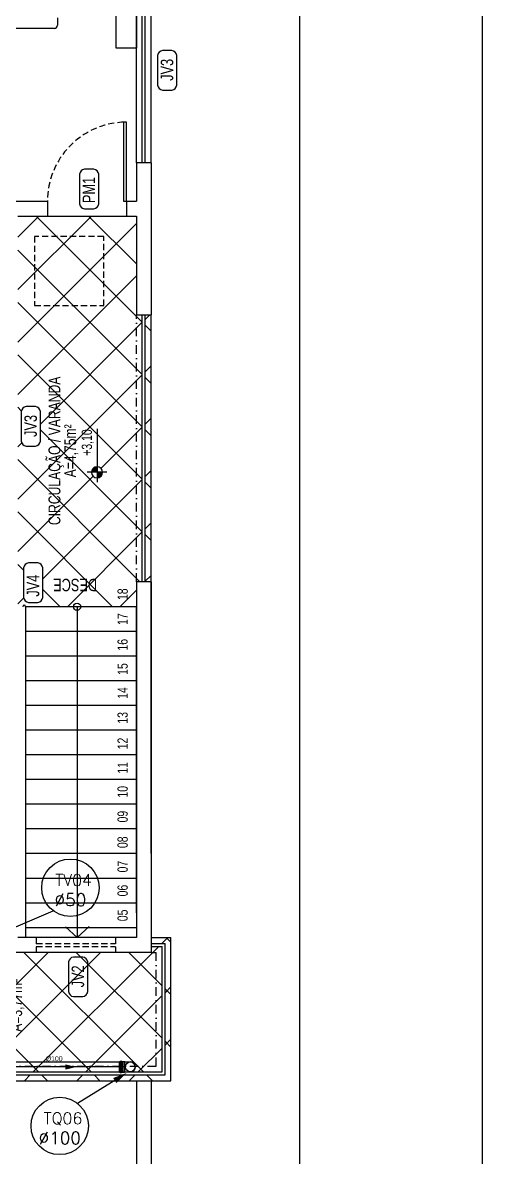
# Model space of a CAD drawing. Header units: millimetres. Extents: x 2502 to 4311, y 2007 to 3121.
# Drawn here: x 2927.3 to 3113.3, y 2238.8 to 2698.2 of the extents above; entities that cross this region are included whole.
import ezdxf
from ezdxf.enums import TextEntityAlignment as Align

# ---------------------------------------------------------------- set-up
doc = ezdxf.new("R2010")
doc.units = ezdxf.units.MM
doc.header["$LTSCALE"] = 20
doc.header["$MEASUREMENT"] = 0
for name, pattern in [('CONTINU', [0]), ('DASHDOT', [1, 0.5, -0.25, 0, -0.25]), ('HIDDEN2', [0.1875, 0.125, -0.0625])]:
    doc.linetypes.add(name, pattern=pattern)
for name, color, linetype in [('A-PEN-08', 8, 'CONTINUOUS'), ('A-PEN-C', 4, 'CONTINUOUS'), ('AF', 5, 'CONTINUOUS'), ('DIVERSOS', 1, 'CONTINUOUS'), ('E-txt-g', 3, 'CONTINUOUS'), ('Esgoto', 5, 'CONTINUOUS'), ('Texto-Tubos', 7, 'CONTINUOUS'), ('TigreCad', 3, 'CONTINUOUS'), ('Tinterno', 9, 'CONTINUOUS')]:
    doc.layers.add(name, color=color, linetype=linetype)
doc.layers.add('E-Txt-W', color=7, linetype='CONTINUOUS', lineweight=20)
doc.styles.add('F2', font='swisscl.ttf')
doc.styles.add('REG60', font='romans.shx', dxfattribs={"width": 0.8, "height": 0.15})
doc.styles.add('REG80', font='romans.shx', dxfattribs={"width": 0.8, "height": 0.2})
doc.styles.add('ROMANS', font='romans', dxfattribs={"height": 0.1})
doc.styles.add('TCTUBOS-TXT', font='arial.ttf')
pattern_1 = [(225, (33458.441, -15184.04), (10.606602, -10.606602), []), (315, (33458.441, -15184.04), (10.606602, 10.606602), [])]
pattern_2 = [(225, (35591.009, -15231.545), (10.606602, -10.606602), []), (315, (35591.009, -15231.545), (10.606602, 10.606602), [])]

# ---------------------------------------------------------------- blocks, each defined once
blk = doc.blocks.new('TXT-AMB75')
at = {"layer": 'E-txt-g', "style": 'REG80', "width": 0.8, "flags": 8}
blk.add_attdef('TXT', text='', height=0.2, dxfattribs=at).set_placement((0.005, 0.296), align=Align.CENTER)
at = {"layer": 'E-Txt-W', "style": 'REG60', "width": 0.8, "flags": 8}
blk.add_attdef('TXT', text='', height=0.15, dxfattribs=at).set_placement((0.005, 0.027), align=Align.CENTER)
blk = doc.blocks.new('NIVEL')
at = {"layer": 'DIVERSOS'}
h = blk.add_hatch(color=7, dxfattribs=at)
h.paths.add_polyline_path([(0, 0.137, 0.414214), (-0.137, 0), (0, 0)])
h.paths.add_polyline_path([(0, 0), (0, -0.137, 0.414214), (0.137, 0)])
at = {"layer": 'DIVERSOS', "color": 7}
for p, q in [((1.067, 0), (-0.242, 0)), ((0, 0.242), (0, -0.242))]:
    blk.add_line(p, q, dxfattribs=at)
blk.add_circle((0, 0), 0.137, dxfattribs=at)
blk = doc.blocks.new('j9n100d')
at = {"layer": 'TigreCad'}
for p, q in [((55, 51), (0, 51)), ((57, 53), (55, 51)), ((57, 53), (57, -53)), ((77, 53), (57, 53)), ((77, 53), (77, -53)), ((89, 53), (77, 53)), ((77, 53), (77, 53)), ((90, 57), (90, 54)), ((101, 58), (91, 58)), ((91, 57), (91, -57)), ((101, 57), (101, -57)), ((102, 57), (103, 54)), ((108, 53), (104, 53)), ((108, 53), (108, -53)), ((55, -51), (0, -51)), ((57, -53), (55, -51)), ((77, -53), (57, -53)), ((89, -53), (77, -53)), ((77, -53), (77, -53)), ((90, -57), (90, -54)), ((101, -58), (91, -58)), ((102, -57), (103, -54)), ((108, -53), (104, -53))]:
    blk.add_line(p, q, dxfattribs=at)
for centre, radius, start, end in [((0, 0), 50.8, 90, 270), ((89, 54), 1, 270, 355), ((91, 57), 1, 90, 175), ((101, 57), 1, 15, 90), ((104, 54), 1, 195, 270), ((89, -54), 1, 5, 90), ((91, -57), 1, 185, 270), ((101, -57), 1, 270, 345), ((104, -54), 1, 90, 165)]:
    blk.add_arc(centre, radius, start, end, dxfattribs=at)
at = {"layer": 'Tinterno'}
for p, q in [((55, 51), (55, -51)), ((77, 53), (77, -53)), ((90, 53), (90, -53)), ((103, 53), (103, -53))]:
    blk.add_line(p, q, dxfattribs=at)

msp = doc.modelspace()

# ---------------------------------------------------------------- hatches: boundary and pattern name
at = {"layer": 'A-PEN-08'}
h = msp.add_hatch(dxfattribs=at)
h.set_pattern_fill('ANSI37,_O', color=256, scale=120, angle=180)
h.set_pattern_definition(pattern_2)
h.paths.add_polyline_path([(2937.28, 2619.95), (2925.28, 2619.95), (2925.28, 2615.95), (2925.28, 2583.95), (2925.28, 2565.4), (2925.28, 2505.4), (2925.28, 2478.84), (2925.28, 2461.75), (2927.28, 2461.75, -1), (2928.48, 2461.75), (2947.82, 2461.75, -0.414214), (2949.28, 2463.21, -0.414214), (2950.75, 2461.75), (2973.28, 2461.75), (2973.28, 2471.86), (2975.68, 2471.86), (2975.68, 2579.95), (2973.28, 2579.95), (2973.28, 2619.95), (2969.28, 2619.95)])
h.paths.add_polyline_path([(2934.44, 2540.79), (2934.46, 2528.78, -0.330378), (2932.44, 2526.78), (2928.66, 2526.78, -0.332506), (2926.67, 2528.78), (2926.66, 2540.79, -0.331371), (2928.66, 2542.79), (2932.44, 2542.79, -0.331371)], flags=16)
h.paths.add_polyline_path([(2957.38, 2518.45, -1), (2957.38, 2513.93, -1)], flags=16)
h.paths.add_polyline_path([(2933.43, 2479.49, -0.331371), (2935.43, 2477.49), (2935.44, 2465.48, -0.330378), (2933.43, 2463.48), (2929.64, 2463.48, -0.332506), (2927.65, 2465.48), (2927.64, 2477.49, -0.331371), (2929.64, 2479.49)], flags=16)
h.paths.add_polyline_path([(2976.88, 2579.95), (2976.88, 2471.86), (2979.28, 2471.86), (2979.28, 2579.95)])
h.paths.add_polyline_path([(2951.22, 2510.63), (2951.22, 2539.09), (2942.68, 2539.09), (2942.68, 2510.63)], flags=24)
h.paths.add_polyline_path([(2945.83, 2493.25), (2945.83, 2556.46), (2934.79, 2556.46), (2934.79, 2493.25)], flags=24)
h.paths.add_polyline_path([(2965.9, 2534.38), (2965.9, 2547.31), (2955.77, 2547.31), (2955.77, 2534.38)], flags=24)
h.paths.add_polyline_path([(2934.38, 2529.21), (2934.38, 2540.84), (2926.65, 2540.84), (2926.65, 2529.21)], flags=24)
h.paths.add_polyline_path([(2935.36, 2464.53), (2935.36, 2476.14), (2927.65, 2476.14), (2927.65, 2464.53)], flags=24)
h.paths.add_polyline_path([(2958.71, 2474.49), (2939.13, 2474.49), (2939.13, 2466.62), (2958.71, 2466.62)], flags=24)
h.paths.add_polyline_path([(2957.29, 2521.65), (2957.29, 2537.77), (2949.92, 2537.77), (2949.92, 2521.65)], flags=24)
h = msp.add_hatch(dxfattribs=at)
h.set_pattern_fill('ANSI37,_O', color=256, scale=120, angle=180)
h.set_pattern_definition(pattern_2)
h.paths.add_polyline_path([(2937.28, 2619.95), (2925.28, 2619.95), (2925.28, 2615.95), (2925.28, 2583.95), (2925.28, 2565.4), (2925.28, 2505.4), (2925.28, 2478.84), (2925.28, 2461.75), (2927.28, 2461.75, -1), (2928.48, 2461.75), (2947.82, 2461.75, -0.414214), (2949.28, 2463.21, -0.414214), (2950.75, 2461.75), (2973.28, 2461.75), (2973.28, 2471.86), (2975.68, 2471.86), (2975.68, 2579.95), (2973.28, 2579.95), (2973.28, 2619.95), (2969.28, 2619.95)])
h.paths.add_polyline_path([(2934.44, 2540.79), (2934.46, 2528.78, -0.330378), (2932.44, 2526.78), (2928.66, 2526.78, -0.332506), (2926.67, 2528.78), (2926.66, 2540.79, -0.331371), (2928.66, 2542.79), (2932.44, 2542.79, -0.331371)], flags=16)
h.paths.add_polyline_path([(2957.38, 2518.45, -1), (2957.38, 2513.93, -1)], flags=16)
h.paths.add_polyline_path([(2933.43, 2479.49, -0.331371), (2935.43, 2477.49), (2935.44, 2465.48, -0.330378), (2933.43, 2463.48), (2929.64, 2463.48, -0.332506), (2927.65, 2465.48), (2927.64, 2477.49, -0.331371), (2929.64, 2479.49)], flags=16)
h.paths.add_polyline_path([(2976.88, 2579.95), (2976.88, 2471.86), (2979.28, 2471.86), (2979.28, 2579.95)])
h.paths.add_polyline_path([(2951.22, 2510.63), (2951.22, 2539.09), (2942.68, 2539.09), (2942.68, 2510.63)], flags=24)
h.paths.add_polyline_path([(2945.83, 2493.25), (2945.83, 2556.46), (2934.79, 2556.46), (2934.79, 2493.25)], flags=24)
h.paths.add_polyline_path([(2965.9, 2534.38), (2965.9, 2547.31), (2955.77, 2547.31), (2955.77, 2534.38)], flags=24)
h.paths.add_polyline_path([(2934.38, 2529.21), (2934.38, 2540.84), (2926.65, 2540.84), (2926.65, 2529.21)], flags=24)
h.paths.add_polyline_path([(2935.36, 2464.53), (2935.36, 2476.14), (2927.65, 2476.14), (2927.65, 2464.53)], flags=24)
h.paths.add_polyline_path([(2958.71, 2474.49), (2939.13, 2474.49), (2939.13, 2466.62), (2958.71, 2466.62)], flags=24)
h.paths.add_polyline_path([(2957.29, 2521.65), (2957.29, 2537.77), (2949.92, 2537.77), (2949.92, 2521.65)], flags=24)
h = msp.add_hatch(dxfattribs=at)
h.set_pattern_fill('ANSI37,_O', color=256, scale=120, angle=180)
h.set_pattern_definition(pattern_1)
h.paths.add_polyline_path([(2865.28, 2277.75), (2865.28, 2269.75), (2987.28, 2269.75), (2987.28, 2327.75), (2979.28, 2327.75), (2979.28, 2325.35), (2984.88, 2325.35), (2984.88, 2272.15), (2867.68, 2272.15), (2867.68, 2277.75)])
h.paths.add_polyline_path([(2871.28, 2275.75), (2871.28, 2277.75), (2868.88, 2277.75), (2868.88, 2273.35), (2983.68, 2273.35), (2983.68, 2324.15), (2979.28, 2324.15), (2979.28, 2321.75), (2981.28, 2321.75), (2981.28, 2275.75)], flags=17)
h.paths.add_polyline_path([(2871.28, 2321.75), (2871.28, 2319.75), (2871.28, 2287.75), (2871.28, 2277.75), (2871.28, 2275.75), (2981.28, 2275.75), (2981.28, 2321.75), (2979.28, 2321.75), (2919.28, 2321.75)], flags=16)
h.paths.add_polyline_path([(2935.49, 2293.93, -1), (2935.49, 2289.41, -1)], flags=0)
h.paths.add_polyline_path([(2945.8, 2305.88), (2945.79, 2317.89, -0.331371), (2947.79, 2319.89), (2951.58, 2319.89, -0.331371), (2953.58, 2317.89), (2953.59, 2305.88, -0.330378), (2951.58, 2303.88), (2947.79, 2303.88, -0.332506)], flags=0)
h.paths.add_polyline_path([(2929.34, 2286.1), (2929.34, 2314.58), (2920.77, 2314.58), (2920.77, 2286.1)], flags=8)
h.paths.add_polyline_path([(2921.84, 2287.5), (2921.84, 2313.17), (2914.64, 2313.17), (2914.64, 2287.5)], flags=8)
h.paths.add_polyline_path([(2953.52, 2306.31), (2953.52, 2317.94), (2945.77, 2317.94), (2945.77, 2306.31)], flags=8)
h.paths.add_polyline_path([(2935.41, 2297.13), (2935.41, 2313.25), (2928.04, 2313.25), (2928.04, 2297.13)], flags=8)
h = msp.add_hatch(dxfattribs=at)
h.set_pattern_fill('ANSI37,_O', color=256, scale=120, angle=180)
h.set_pattern_definition(pattern_1)
h.paths.add_polyline_path([(2865.28, 2277.75), (2865.28, 2269.75), (2987.28, 2269.75), (2987.28, 2327.75), (2979.28, 2327.75), (2979.28, 2325.35), (2984.88, 2325.35), (2984.88, 2272.15), (2867.68, 2272.15), (2867.68, 2277.75)])
h.paths.add_polyline_path([(2871.28, 2275.75), (2871.28, 2277.75), (2868.88, 2277.75), (2868.88, 2273.35), (2983.68, 2273.35), (2983.68, 2324.15), (2979.28, 2324.15), (2979.28, 2321.75), (2981.28, 2321.75), (2981.28, 2275.75)], flags=17)
h.paths.add_polyline_path([(2871.28, 2321.75), (2871.28, 2319.75), (2871.28, 2287.75), (2871.28, 2277.75), (2871.28, 2275.75), (2981.28, 2275.75), (2981.28, 2321.75), (2979.28, 2321.75), (2919.28, 2321.75)], flags=16)
h.paths.add_polyline_path([(2935.49, 2293.93, -1), (2935.49, 2289.41, -1)], flags=0)
h.paths.add_polyline_path([(2945.8, 2305.88), (2945.79, 2317.89, -0.331371), (2947.79, 2319.89), (2951.58, 2319.89, -0.331371), (2953.58, 2317.89), (2953.59, 2305.88, -0.330378), (2951.58, 2303.88), (2947.79, 2303.88, -0.332506)], flags=0)
h.paths.add_polyline_path([(2929.34, 2286.1), (2929.34, 2314.58), (2920.77, 2314.58), (2920.77, 2286.1)], flags=8)
h.paths.add_polyline_path([(2921.84, 2287.5), (2921.84, 2313.17), (2914.64, 2313.17), (2914.64, 2287.5)], flags=8)
h.paths.add_polyline_path([(2953.52, 2306.31), (2953.52, 2317.94), (2945.77, 2317.94), (2945.77, 2306.31)], flags=8)
h.paths.add_polyline_path([(2935.41, 2297.13), (2935.41, 2313.25), (2928.04, 2313.25), (2928.04, 2297.13)], flags=8)
at = {"layer": 'AF'}
h = msp.add_hatch(color=256, dxfattribs=at)
h.paths.add_polyline_path([(2947.94, 2275.42), (2944.8, 2275.42), (2944.8, 2274.62)])
h.paths.add_polyline_path([(2947.94, 2275.42), (2944.8, 2276.22), (2944.8, 2275.42)])
h = msp.add_hatch(color=256, dxfattribs=at)
h.paths.add_polyline_path([(2947.94, 2275.42), (2944.8, 2275.42), (2944.8, 2274.62)])
h.paths.add_polyline_path([(2947.94, 2275.42), (2944.8, 2276.22), (2944.8, 2275.42)])

# ---------------------------------------------------------------- linework, layer by layer
at = {"layer": 'A-PEN-08', "linetype": 'Continuous', "ltscale": 0.35}
for p, q in [((3113.28, 2957.75), (3113.28, 2166.2)), ((3113.28, 2957.75), (3113.28, 2166.2)), ((3039.28, 2951.75), (3039.28, 2157.75)), ((3039.28, 2951.75), (3039.28, 2157.75)), ((2973.28, 2641.54), (2973.28, 2701.54)), ((2973.28, 2641.54), (2973.28, 2701.54)), ((2975.68, 2641.54), (2975.68, 2701.54)), ((2975.68, 2641.54), (2975.68, 2701.54)), ((2976.88, 2641.54), (2976.88, 2701.54)), ((2976.88, 2641.54), (2976.88, 2701.54)), ((2979.28, 2641.54), (2979.28, 2701.54)), ((2979.28, 2641.54), (2979.28, 2701.54)), ((2973.28, 2641.54), (2973.28, 2625.95)), ((2979.28, 2641.54), (2973.28, 2641.54)), ((2973.28, 2641.54), (2973.28, 2625.95)), ((2979.28, 2641.54), (2973.28, 2641.54)), ((2979.28, 2641.54), (2979.28, 2579.95)), ((2979.28, 2641.54), (2979.28, 2579.95)), ((2771.28, 2625.95), (2937.28, 2625.95)), ((2771.28, 2625.95), (2937.28, 2625.95)), ((2771.28, 2625.95), (2937.28, 2625.95)), ((2771.28, 2625.95), (2937.28, 2625.95)), ((2937.28, 2625.95), (2937.28, 2619.95)), ((2937.28, 2625.95), (2937.28, 2619.95)), ((2937.28, 2625.95), (2937.28, 2619.95)), ((2937.28, 2625.95), (2937.28, 2619.95)), ((2969.28, 2625.95), (2973.28, 2625.95)), ((2969.28, 2625.95), (2969.28, 2619.95)), ((2969.28, 2625.95), (2973.28, 2625.95)), ((2969.28, 2625.95), (2969.28, 2619.95)), ((2969.28, 2625.95), (2973.28, 2625.95)), ((2969.28, 2625.95), (2969.28, 2619.95)), ((2969.28, 2625.95), (2973.28, 2625.95)), ((2969.28, 2625.95), (2969.28, 2619.95)), ((2925.28, 2619.95), (2937.28, 2619.95)), ((2925.28, 2619.95), (2937.28, 2619.95)), ((2925.28, 2619.95), (2937.28, 2619.95)), ((2925.28, 2619.95), (2937.28, 2619.95)), ((2969.28, 2619.95), (2973.28, 2619.95)), ((2969.28, 2619.95), (2973.28, 2619.95)), ((2969.28, 2619.95), (2973.28, 2619.95)), ((2969.28, 2619.95), (2973.28, 2619.95)), ((2973.28, 2619.95), (2973.28, 2579.95)), ((2973.28, 2619.95), (2973.28, 2579.95)), ((2973.28, 2579.95), (2979.28, 2579.95)), ((2973.28, 2579.95), (2979.28, 2579.95)), ((2975.68, 2471.86), (2975.68, 2579.95)), ((2975.68, 2471.86), (2975.68, 2579.95)), ((2976.88, 2471.86), (2976.88, 2579.95)), ((2976.88, 2471.86), (2976.88, 2579.95)), ((2979.28, 2471.86), (2979.28, 2579.95)), ((2979.28, 2471.86), (2979.28, 2579.95)), ((2973.28, 2471.86), (2973.28, 2327.75)), ((2979.28, 2471.86), (2973.28, 2471.86)), ((2973.28, 2471.86), (2973.28, 2327.75)), ((2979.28, 2471.86), (2973.28, 2471.86)), ((2979.28, 2471.86), (2979.28, 2321.75)), ((2979.28, 2471.86), (2979.28, 2321.75)), ((2973.28, 2461.75), (2928.48, 2461.75)), ((2928.48, 2461.75), (2928.48, 2327.75)), ((2973.28, 2461.75), (2928.48, 2461.75)), ((2928.48, 2461.75), (2928.48, 2327.75)), ((2973.28, 2337.75), (2973.28, 2461.75)), ((2973.28, 2337.75), (2973.28, 2461.75)), ((2979.28, 2361.75), (2979.28, 2461.75)), ((2979.28, 2361.75), (2979.28, 2461.75)), ((2973.28, 2451.75), (2928.48, 2451.75)), ((2973.28, 2451.75), (2928.48, 2451.75)), ((2973.28, 2441.75), (2928.48, 2441.75)), ((2973.28, 2441.75), (2928.48, 2441.75)), ((2973.28, 2431.75), (2928.48, 2431.75)), ((2973.28, 2431.75), (2928.48, 2431.75)), ((2973.28, 2421.75), (2928.48, 2421.75)), ((2973.28, 2421.75), (2928.48, 2421.75)), ((2973.28, 2411.75), (2928.48, 2411.75)), ((2973.28, 2411.75), (2928.48, 2411.75)), ((2973.28, 2401.75), (2928.48, 2401.75)), ((2973.28, 2401.75), (2928.48, 2401.75)), ((2973.28, 2391.75), (2928.48, 2391.75)), ((2973.28, 2391.75), (2928.48, 2391.75)), ((2973.28, 2381.75), (2928.48, 2381.75)), ((2973.28, 2381.75), (2928.48, 2381.75)), ((2973.28, 2371.75), (2928.48, 2371.75)), ((2973.28, 2371.75), (2928.48, 2371.75)), ((2973.28, 2361.75), (2928.48, 2361.75)), ((2973.28, 2361.75), (2928.48, 2361.75)), ((2973.28, 2351.75), (2928.48, 2351.75)), ((2973.28, 2351.75), (2928.48, 2351.75)), ((2973.28, 2341.75), (2928.48, 2341.75)), ((2973.28, 2341.75), (2928.48, 2341.75)), ((2973.28, 2331.75), (2928.48, 2331.75)), ((2973.28, 2331.75), (2928.48, 2331.75)), ((2973.28, 2327.75), (2925.28, 2327.75)), ((2973.28, 2327.75), (2925.28, 2327.75)), ((2979.28, 2327.75), (2987.28, 2327.75)), ((2979.28, 2327.75), (2987.28, 2327.75)), ((2979.28, 2325.35), (2984.88, 2325.35)), ((2979.28, 2325.35), (2984.88, 2325.35)), ((2984.88, 2272.15), (2984.88, 2325.35)), ((2984.88, 2272.15), (2984.88, 2325.35)), ((2987.28, 2269.75), (2987.28, 2327.75)), ((2987.28, 2269.75), (2987.28, 2327.75)), ((2979.28, 2321.75), (2919.28, 2321.75)), ((2979.28, 2321.75), (2919.28, 2321.75)), ((2979.28, 2324.15), (2983.68, 2324.15)), ((2979.28, 2324.15), (2983.68, 2324.15)), ((2983.68, 2273.35), (2983.68, 2324.15)), ((2983.68, 2273.35), (2983.68, 2324.15)), ((2865.28, 2269.75), (2987.28, 2269.75)), ((2865.28, 2269.75), (2987.28, 2269.75)), ((2867.68, 2272.15), (2984.88, 2272.15)), ((2867.68, 2272.15), (2984.88, 2272.15)), ((2868.88, 2273.35), (2983.68, 2273.35)), ((2868.88, 2273.35), (2983.68, 2273.35)), ((2973.28, 2269.75), (2973.28, 2169.75)), ((2973.28, 2269.75), (2973.28, 2169.75)), ((2979.28, 2269.75), (2979.28, 2157.75)), ((2979.28, 2269.75), (2979.28, 2157.75))]:
    msp.add_line(p, q, dxfattribs=at)
at = {"layer": 'A-PEN-08'}
for p, q in [((2941.38, 2700.26), (2941.38, 2697.24)), ((2941.38, 2700.26), (2941.38, 2697.24)), ((2940.09, 2695.95), (2917.32, 2695.95)), ((2940.09, 2695.95), (2917.32, 2695.95))]:
    msp.add_line(p, q, dxfattribs=at)
at = {"layer": 'A-PEN-08', "linetype": 'CONTINU'}
for p, q in [((2937.28, 2619.95), (2969.28, 2619.95)), ((2937.28, 2619.95), (2969.28, 2619.95)), ((2949.28, 2461.75), (2949.28, 2327.75)), ((2949.28, 2461.75), (2949.28, 2327.75)), ((2949.28, 2327.75), (2944.55, 2332.08)), ((2949.28, 2327.75), (2944.55, 2332.08)), ((2949.28, 2327.75), (2954.2, 2332.23)), ((2949.28, 2327.75), (2954.2, 2332.23))]:
    msp.add_line(p, q, dxfattribs=at)
at = {"layer": 'A-PEN-08', "linetype": 'DASHDOT', "ltscale": 0.35}
for p, q in [((2973.28, 2471.86), (2973.28, 2579.95)), ((2973.28, 2471.86), (2973.28, 2579.95)), ((2979.28, 2321.75), (2981.28, 2321.75)), ((2979.28, 2321.75), (2981.28, 2321.75)), ((2981.28, 2275.75), (2981.28, 2321.75)), ((2981.28, 2275.75), (2981.28, 2321.75)), ((2871.28, 2275.75), (2981.28, 2275.75)), ((2871.28, 2275.75), (2981.28, 2275.75))]:
    msp.add_line(p, q, dxfattribs=at)
at = {"layer": 'A-PEN-08', "linetype": 'HIDDEN2'}
for p, q in [((2932.79, 2327.75), (2932.79, 2321.75)), ((2932.79, 2327.75), (2932.79, 2321.75)), ((2932.79, 2325.35), (2964.79, 2325.35)), ((2932.79, 2325.35), (2964.79, 2325.35)), ((2964.79, 2327.75), (2964.79, 2321.75)), ((2964.79, 2327.75), (2964.79, 2321.75)), ((2932.79, 2324.15), (2964.79, 2324.15)), ((2932.79, 2324.15), (2964.79, 2324.15))]:
    msp.add_line(p, q, dxfattribs=at)
at = {"layer": 'A-PEN-08'}
msp.add_lwpolyline([(2973.28, 2701.81), (2973.28, 2687.9), (2965.08, 2687.9), (2965.08, 2761.04), (2973.28, 2761.04), (2973.28, 2755.81)], dxfattribs=at)
msp.add_lwpolyline([(2973.28, 2701.81), (2973.28, 2687.9), (2965.08, 2687.9), (2965.08, 2761.04), (2973.28, 2761.04), (2973.28, 2755.81)], dxfattribs=at)
at = {"layer": 'A-PEN-08', "linetype": 'Continuous'}
for points in [[(2983.86, 2686.98, 0.331371), (2981.86, 2684.98), (2981.87, 2672.97, 0.332506), (2983.86, 2670.97), (2987.65, 2670.97, 0.330378), (2989.66, 2672.97), (2989.65, 2684.98, 0.331371), (2987.65, 2686.98)], [(2983.86, 2686.98, 0.331371), (2981.86, 2684.98), (2981.87, 2672.97, 0.332506), (2983.86, 2670.97), (2987.65, 2670.97, 0.330378), (2989.66, 2672.97), (2989.65, 2684.98, 0.331371), (2987.65, 2686.98)], [(2952.24, 2638.87, 0.331371), (2950.24, 2636.87), (2950.25, 2624.86, 0.332506), (2952.24, 2622.86), (2956.03, 2622.86, 0.330378), (2958.04, 2624.86), (2958.03, 2636.87, 0.331371), (2956.03, 2638.87)], [(2952.24, 2638.87, 0.331371), (2950.24, 2636.87), (2950.25, 2624.86, 0.332506), (2952.24, 2622.86), (2956.03, 2622.86, 0.330378), (2958.04, 2624.86), (2958.03, 2636.87, 0.331371), (2956.03, 2638.87)], [(2928.66, 2542.79, 0.331371), (2926.66, 2540.79), (2926.67, 2528.78, 0.332506), (2928.66, 2526.78), (2932.44, 2526.78, 0.330378), (2934.46, 2528.78), (2934.44, 2540.79, 0.331371), (2932.44, 2542.79)], [(2928.66, 2542.79, 0.331371), (2926.66, 2540.79), (2926.67, 2528.78, 0.332506), (2928.66, 2526.78), (2932.44, 2526.78, 0.330378), (2934.46, 2528.78), (2934.44, 2540.79, 0.331371), (2932.44, 2542.79)], [(2929.64, 2479.49, 0.331371), (2927.64, 2477.49), (2927.65, 2465.48, 0.332506), (2929.64, 2463.48), (2933.43, 2463.48, 0.330378), (2935.44, 2465.48), (2935.43, 2477.49, 0.331371), (2933.43, 2479.49)], [(2929.64, 2479.49, 0.331371), (2927.64, 2477.49), (2927.65, 2465.48, 0.332506), (2929.64, 2463.48), (2933.43, 2463.48, 0.330378), (2935.44, 2465.48), (2935.43, 2477.49, 0.331371), (2933.43, 2479.49)], [(2947.79, 2319.89, 0.331371), (2945.79, 2317.89), (2945.8, 2305.88, 0.332506), (2947.79, 2303.88), (2951.58, 2303.88, 0.330378), (2953.59, 2305.88), (2953.58, 2317.89, 0.331371), (2951.58, 2319.89)], [(2947.79, 2319.89, 0.331371), (2945.79, 2317.89), (2945.8, 2305.88, 0.332506), (2947.79, 2303.88), (2951.58, 2303.88, 0.330378), (2953.59, 2305.88), (2953.58, 2317.89, 0.331371), (2951.58, 2319.89)]]:
    msp.add_lwpolyline(points, format="xyb", close=True, dxfattribs=at)
at = {"layer": 'A-PEN-08', "linetype": 'CONTINU'}
msp.add_lwpolyline([(2969.28, 2625.95), (2969.28, 2657.95), (2968.08, 2657.95), (2968.08, 2625.95)], close=True, dxfattribs=at)
msp.add_lwpolyline([(2969.28, 2625.95), (2969.28, 2657.95), (2968.08, 2657.95), (2968.08, 2625.95)], close=True, dxfattribs=at)
at = {"layer": 'A-PEN-08', "linetype": 'HIDDEN2'}
msp.add_lwpolyline([(2932.12, 2611.69), (2932.12, 2583.69), (2960.12, 2583.69), (2960.12, 2611.69)], close=True, dxfattribs=at)
msp.add_lwpolyline([(2932.12, 2611.69), (2932.12, 2583.69), (2960.12, 2583.69), (2960.12, 2611.69)], close=True, dxfattribs=at)
at = {"layer": 'A-PEN-08', "linetype": 'Continuous', "ltscale": 0.35}
msp.add_lwpolyline([(2979.28, 2361.75), (2979.28, 2471.86)], dxfattribs=at)
msp.add_lwpolyline([(2979.28, 2361.75), (2979.28, 2471.86)], dxfattribs=at)
at = {"layer": 'A-PEN-08', "linetype": 'CONTINU'}
msp.add_circle((2949.28, 2461.75), 1.46, dxfattribs=at)
msp.add_circle((2949.28, 2461.75), 1.46, dxfattribs=at)
at = {"layer": 'A-PEN-08'}
msp.add_arc((2940.09, 2697.24), 1.3, 270, 0, dxfattribs=at)
msp.add_arc((2940.09, 2697.24), 1.3, 270, 0, dxfattribs=at)
at = {"layer": 'A-PEN-08', "linetype": 'HIDDEN2'}
msp.add_arc((2969.31, 2625.95), 32.02, 92.1894, 180, dxfattribs=at)
msp.add_arc((2969.31, 2625.95), 32.02, 92.1894, 180, dxfattribs=at)
at = {"layer": 'A-PEN-08', "linetype": 'Continuous', "ltscale": 0.35}
msp.add_arc((2927.88, 2461.75), 0.6, 0, 180, dxfattribs=at)
msp.add_arc((2927.88, 2461.75), 0.6, 0, 180, dxfattribs=at)
at = {"layer": 'A-PEN-C'}
for p, q in [((2924.52, 2332.11), (2939.65, 2338.64)), ((2924.52, 2332.11), (2939.65, 2338.64)), ((2967.86, 2271.94), (2949.49, 2260.56)), ((2967.86, 2271.94), (2949.49, 2260.56))]:
    msp.add_line(p, q, dxfattribs=at)
for centre in [(2946.58, 2347.95), (2946.58, 2347.95), (2942.26, 2251.48), (2942.26, 2251.48)]:
    msp.add_circle(centre, 11.61, dxfattribs=at)
msp.add_solid([(2969.25, 2272.93), (2965.18, 2268.86), (2963.87, 2270.88)], dxfattribs=at)
msp.add_solid([(2969.25, 2272.93), (2965.18, 2268.86), (2963.87, 2270.88)], dxfattribs=at)
at = {"layer": 'AF'}
for p, q in [((2944.8, 2276.22), (2947.94, 2275.42)), ((2944.8, 2276.22), (2944.8, 2274.62)), ((2944.8, 2276.22), (2947.94, 2275.42)), ((2944.8, 2276.22), (2944.8, 2274.62)), ((2944.8, 2274.62), (2947.94, 2275.42)), ((2944.8, 2274.62), (2947.94, 2275.42))]:
    msp.add_line(p, q, dxfattribs=at)
at = {"layer": 'Esgoto'}
msp.add_line((2968.82, 2275.43), (2900.6, 2275.43), dxfattribs=at)
msp.add_line((2968.82, 2275.43), (2900.6, 2275.43), dxfattribs=at)
msp.add_circle((2970.82, 2275.43), 2, dxfattribs=at)
msp.add_circle((2970.82, 2275.43), 2, dxfattribs=at)
msp.add_circle((2970.82, 2275.43), 2, dxfattribs=at)
msp.add_circle((2970.82, 2275.43), 2, dxfattribs=at)
at = {"layer": 'TigreCad'}
for p, q in [((2903.98, 2277.47), (2966.5, 2277.47)), ((2903.98, 2277.47), (2966.5, 2277.47)), ((2903.98, 2273.4), (2966.5, 2273.4)), ((2903.98, 2273.4), (2966.5, 2273.4))]:
    msp.add_line(p, q, dxfattribs=at)

# ---------------------------------------------------------------- block references
at = {"layer": 'A-PEN-08'}
ref = msp.add_blockref('TXT-AMB75', (2951.17, 2524.7), dxfattribs=dict(at, xscale=29.16, yscale=29.16, zscale=29.16, rotation=89.99999999999999))
ref.add_attrib('TXT', 'CIRCULAÇÃO / VARANDA', dxfattribs={"layer": 'E-txt-g', "color": 2, "height": 4.8, "rotation": 90, "style": 'F2'}).set_placement((2942.53, 2524.86), align=Align.CENTER)
ref.add_attrib('TXT', 'A=4,75m²', dxfattribs={"layer": 'E-Txt-W', "height": 4.8, "rotation": 90, "style": 'F2'}).set_placement((2948.91, 2524.86), align=Align.CENTER)
ref = msp.add_blockref('TXT-AMB75', (2951.17, 2524.7), dxfattribs=dict(at, xscale=29.16, yscale=29.16, zscale=29.16, rotation=89.99999999999999))
ref.add_attrib('TXT', 'CIRCULAÇÃO / VARANDA', dxfattribs={"layer": 'E-txt-g', "color": 2, "height": 4.8, "rotation": 90, "style": 'F2'}).set_placement((2942.53, 2524.86), align=Align.CENTER)
ref.add_attrib('TXT', 'A=4,75m²', dxfattribs={"layer": 'E-Txt-W', "height": 4.8, "rotation": 90, "style": 'F2'}).set_placement((2948.91, 2524.86), align=Align.CENTER)
at = {"layer": 'A-PEN-08', "linetype": 'Continuous', "xscale": -16.4499703424138, "yscale": 16.4499703424138, "zscale": 16.4499703424138, "rotation": 270}
msp.add_blockref('NIVEL', (2957.38, 2516.19), dxfattribs=at)
msp.add_blockref('NIVEL', (2957.38, 2516.19), dxfattribs=at)
at = {"layer": 'A-PEN-08'}
ref = msp.add_blockref('TXT-AMB75', (2929.29, 2300.18), dxfattribs=dict(at, xscale=29.16, yscale=29.16, zscale=29.16, rotation=89.99999999999999))
ref.add_attrib('TXT', 'VARANDA', dxfattribs={"layer": 'E-txt-g', "color": 2, "height": 4.8, "rotation": 90, "style": 'F2'}).set_placement((2920.64, 2300.34), align=Align.CENTER)
ref.add_attrib('TXT', 'A=3,77m²', dxfattribs={"layer": 'E-Txt-W', "height": 4.8, "rotation": 90, "style": 'F2'}).set_placement((2927.02, 2300.34), align=Align.CENTER)
ref = msp.add_blockref('TXT-AMB75', (2929.29, 2300.18), dxfattribs=dict(at, xscale=29.16, yscale=29.16, zscale=29.16, rotation=89.99999999999999))
ref.add_attrib('TXT', 'VARANDA', dxfattribs={"layer": 'E-txt-g', "color": 2, "height": 4.8, "rotation": 90, "style": 'F2'}).set_placement((2920.64, 2300.34), align=Align.CENTER)
ref.add_attrib('TXT', 'A=3,77m²', dxfattribs={"layer": 'E-Txt-W', "height": 4.8, "rotation": 90, "style": 'F2'}).set_placement((2927.02, 2300.34), align=Align.CENTER)
at = {"layer": 'TigreCad', "xscale": 0.04, "yscale": 0.04, "zscale": 0.04, "rotation": 180}
msp.add_blockref('j9n100d', (2970.82, 2275.43), dxfattribs=at)
msp.add_blockref('j9n100d', (2970.82, 2275.43), dxfattribs=at)

# ---------------------------------------------------------------- texts
at = {"layer": 'A-PEN-08', "linetype": 'Continuous', "style": 'F2'}
for s, height, rotation, p in [('JV3', 5.035, 90, (2983.16, 2674.7)), ('JV3', 5.035, 90, (2983.16, 2674.7)), ('PM1', 5.035, 90, (2951.54, 2625.19)), ('PM1', 5.035, 90, (2951.54, 2625.19)), ('JV3', 5.035, 90, (2927.96, 2530.5)), ('JV3', 5.035, 90, (2927.96, 2530.5)), ('+3,10', 4.127, 90, (2951.17, 2522.88)), ('+3,10', 4.127, 90, (2951.17, 2522.88)), ('JV4', 5.035, 90, (2928.94, 2465.81)), ('JV4', 5.035, 90, (2928.94, 2465.81)), ('DESCE', 5.035, 180, (2957.4, 2468.03)), ('DESCE', 5.035, 180, (2957.4, 2468.03)), ('18', 4.127, 90, (2965.65, 2464.45)), ('18', 4.127, 90, (2965.65, 2464.45)), ('17', 4.127, 90, (2965.65, 2454.39)), ('17', 4.127, 90, (2965.65, 2454.39)), ('16', 4.127, 90, (2965.65, 2444)), ('16', 4.127, 90, (2965.65, 2444)), ('15', 4.127, 90, (2965.65, 2434.16)), ('15', 4.127, 90, (2965.65, 2434.16)), ('14', 4.127, 90, (2965.65, 2424.45)), ('14', 4.127, 90, (2965.65, 2424.45)), ('13', 4.127, 90, (2965.65, 2414.39)), ('13', 4.127, 90, (2965.65, 2414.39)), ('12', 4.127, 90, (2965.65, 2404)), ('12', 4.127, 90, (2965.65, 2404)), ('11', 4.127, 90, (2965.65, 2394.16)), ('11', 4.127, 90, (2965.65, 2394.16)), ('10', 4.127, 90, (2965.65, 2384.45)), ('10', 4.127, 90, (2965.65, 2384.45)), ('09', 4.127, 90, (2965.65, 2374.39)), ('09', 4.127, 90, (2965.65, 2374.39)), ('08', 4.127, 90, (2965.65, 2364)), ('08', 4.127, 90, (2965.65, 2364)), ('07', 4.127, 90, (2965.65, 2354.16)), ('07', 4.127, 90, (2965.65, 2354.16)), ('06', 4.127, 90, (2965.65, 2344.45)), ('06', 4.127, 90, (2965.65, 2344.45)), ('05', 4.127, 90, (2965.65, 2334.39)), ('05', 4.127, 90, (2965.65, 2334.39)), ('JV2', 5.035, 90, (2947.09, 2307.6)), ('JV2', 5.035, 90, (2947.09, 2307.6))]:
    msp.add_text(s, height=height, rotation=rotation, dxfattribs=at).set_placement(p, align=Align.TOP_LEFT)
at = {"layer": 'A-PEN-C', "style": 'ROMANS'}
for s, height, p in [('TV04', 4.68, (2947.9, 2348.7)), ('TV04', 4.68, (2947.9, 2348.7)), ('%%C50', 4.987, (2946.61, 2340.57)), ('%%C50', 4.987, (2946.61, 2340.57)), ('TQ06', 4.68, (2943.59, 2252.22)), ('TQ06', 4.68, (2943.59, 2252.22)), ('%%C100', 4.987, (2942.29, 2244.1)), ('%%C100', 4.987, (2942.29, 2244.1))]:
    msp.add_text(s, height=height, dxfattribs=at).set_placement(p, align=Align.CENTER)
at = {"layer": 'Texto-Tubos', "style": 'TCTUBOS-TXT'}
msp.add_text('%%C100', height=2, dxfattribs=at).set_placement((2940.02, 2277.73), align=Align.CENTER)
msp.add_text('%%C100', height=2, dxfattribs=at).set_placement((2940.02, 2277.73), align=Align.CENTER)

doc.saveas('drawing.dxf')
